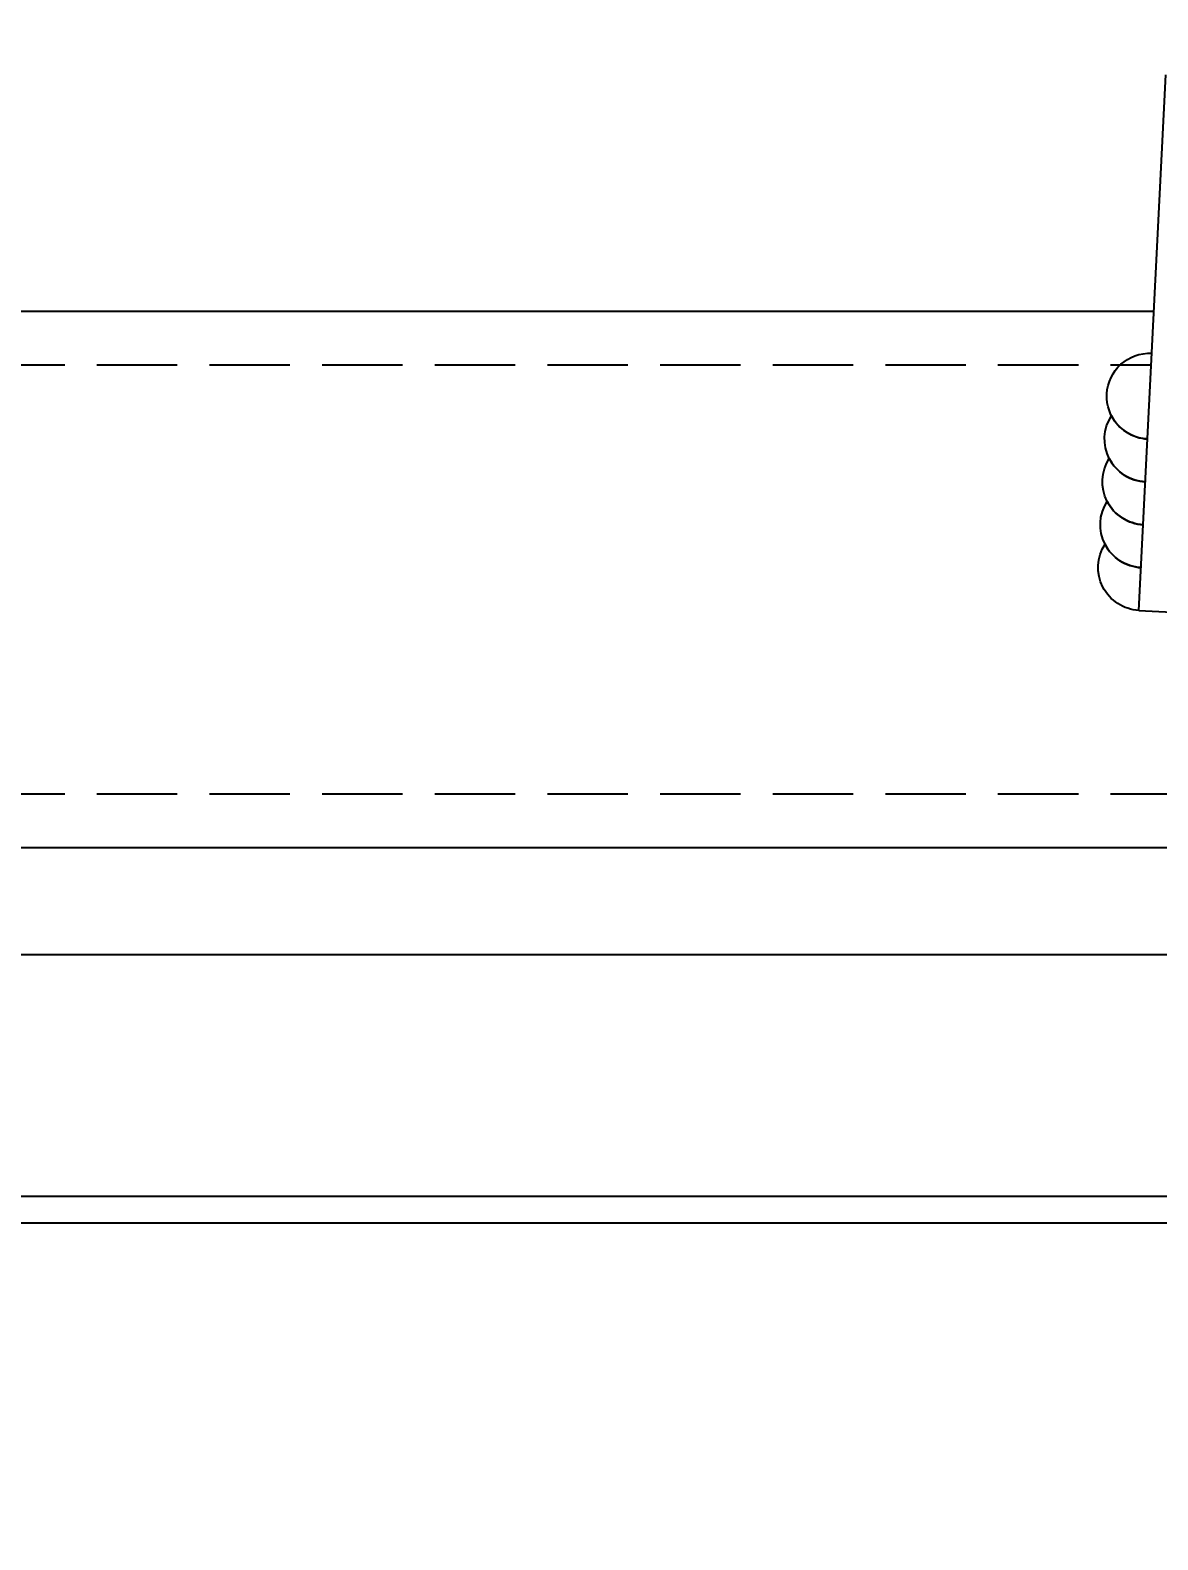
# Model space of a CAD drawing. Extents: x 220580 to 2027826, y -309201 to 71987.
# Drawn here: x 374388.4 to 374493.5, y -162608.9 to -162468.1 of the extents above; entities that cross this region are included whole.
import ezdxf

# ---------------------------------------------------------------- set-up
doc = ezdxf.new("R2010")
doc.units = 0
doc.linetypes.add('ZN-DASH', pattern=[0.35, 0.25, -0.1])
for name, color, linetype in [('!ZN3-铝板幕墙-3', 3, 'Continuous'), ('!ZN5-钢材投影-40', 40, 'Continuous'), ('!ZN6-虚线-8', 8, 'ZN-DASH'), ('DIM', 173, 'Continuous'), ('焊缝', 8, 'Continuous')]:
    doc.layers.add(name, color=color, linetype=linetype)
doc.styles.add('DHTEXT-1', font='ROMANS.shx', dxfattribs={"width": 0.7, "bigfont": 'CHINESE.shx'})
doc.dimstyles.new('ZN200', dxfattribs={"dimscale": 200, "dimtxt": 2.5, "dimasz": 1.5, "dimexe": 1, "dimexo": 2, "dimgap": 0.9, "dimtad": 1, "dimdec": 0, "dimdsep": 46, "dimtxsty": 'DHTEXT-1', "dimblk": 'ARCHTICK', "dimcen": 2.5, "dimclrd": 173, "dimclre": 173, "dimclrt": 7, "dimazin": 2, "dimtfac": 1, "dimtdec": 0, "dimtix": 1, "dimtmove": 2, "dimatfit": 3, "dimfxl": 0, "dimtolj": 1, "dimtzin": 0, "dimarcsym": 0})

# ---------------------------------------------------------------- blocks, each defined once
blk = doc.blocks.new('_ArchTick')
at = {"color": 0, "linetype": 'ByBlock', "const_width": 0.4}
blk.add_lwpolyline([(-0.5, -0.5), (0.5, 0.5)], dxfattribs=at)
blk = doc.blocks.new('*D846')
at = {"layer": 'Defpoints', "color": 0, "ltscale": 2, "transparency": 16777216}
for p in [(374411.4, -161479.35), (376072.88, -161479.35), (374258.84, -162579.35)]:
    blk.add_point(p, dxfattribs=at)
at = {"layer": 'DIM', "color": 173, "linetype": 'ByBlock', "lineweight": -2, "ltscale": 2, "transparency": 16777216}
for p, q in [((376072.88, -161479.35), (376072.88, -161179.35)), ((374811.4, -161479.35), (376272.88, -161479.35)), ((376072.88, -162579.35), (376072.88, -161479.35)), ((374658.84, -162579.35), (376272.88, -162579.35)), ((376072.88, -162579.35), (376072.88, -162879.35))]:
    blk.add_line(p, q, dxfattribs=at)
at = {"layer": 'DIM', "color": 173, "lineweight": -2, "ltscale": 2, "transparency": 16777216, "xscale": 300, "yscale": 300, "zscale": 300}
for p, rotation in [((376072.88, -161479.35), 270), ((376072.88, -162579.35), 90)]:
    blk.add_blockref('_ArchTick', p, dxfattribs=dict(at, rotation=rotation))
at = {"layer": 'DIM', "color": 7, "ltscale": 2, "transparency": 16777216, "insert": (375642.88, -162029.35), "char_height": 500, "attachment_point": 5, "rotation": 90, "style": 'DHTEXT-1'}
blk.add_mtext('\\A1;1100', dxfattribs=at)
blk = doc.blocks.new('*D847')
at = {"layer": 'Defpoints', "color": 0, "ltscale": 2, "transparency": 16777216}
for p in [(374258.84, -162579.35), (376072.88, -162579.35), (374563.96, -165279.35)]:
    blk.add_point(p, dxfattribs=at)
at = {"layer": 'DIM', "color": 173, "linetype": 'ByBlock', "lineweight": -2, "ltscale": 2, "transparency": 16777216}
for p, q in [((374658.84, -162579.35), (376272.88, -162579.35)), ((376072.88, -165279.35), (376072.88, -162579.35)), ((374963.96, -165279.35), (376272.88, -165279.35))]:
    blk.add_line(p, q, dxfattribs=at)
at = {"layer": 'DIM', "color": 173, "lineweight": -2, "ltscale": 2, "transparency": 16777216, "xscale": 300, "yscale": 300, "zscale": 300}
for p, rotation in [((376072.88, -162579.35), 90), ((376072.88, -165279.35), 270)]:
    blk.add_blockref('_ArchTick', p, dxfattribs=dict(at, rotation=rotation))
at = {"layer": 'DIM', "color": 7, "ltscale": 2, "transparency": 16777216, "insert": (375642.88, -163929.35), "char_height": 500, "attachment_point": 5, "rotation": 90, "style": 'DHTEXT-1'}
blk.add_mtext('\\A1;2700', dxfattribs=at)
blk = doc.blocks.new('ewr234')
at = {"layer": '!ZN3-铝板幕墙-3', "ltscale": 40}
for points in [[(-108, -95), (-588.4, -95)], [(-585.9, -117.5), (-110.5, -117.5)], [(-588.4, -120), (-108, -120)]]:
    blk.add_lwpolyline(points, dxfattribs=at)
at = {"layer": '!ZN5-钢材投影-40'}
for p, q in [((-444.26, -62.89), (-441.76, -12.96)), ((-604.4, -35), (-442.87, -35)), ((-444.26, -62.89), (-274.34, -71.39)), ((-604.4, -85), (-35, -85))]:
    blk.add_line(p, q, dxfattribs=at)
at = {"layer": '!ZN6-虚线-8', "ltscale": 30}
for p, q in [((-604.4, -40), (-443.12, -40)), ((-604.4, -80), (-35, -80))]:
    blk.add_line(p, q, dxfattribs=at)
at = {"layer": '焊缝', "ltscale": 60}
blk.add_lwpolyline([(-444.26, -62.89, -0.57735), (-447.42, -56.73, 0.267949), (-444.06, -58.9, -0.57735), (-447.22, -52.73, 0.267949), (-443.86, -54.9, -0.57735), (-447.02, -48.74, 0.267949), (-443.66, -50.91, -0.57735), (-446.82, -44.74, 0.267949), (-443.46, -46.91, -1), (-443.06, -38.92, -1)], format="xyb", dxfattribs=at)

msp = doc.modelspace()

# ---------------------------------------------------------------- dimensions: what is measured, and where the dimension line sits
at = {"layer": 'DIM', "ltscale": 2}
for base, p1, p2, picture, middle in [((376072.88, -161479.35), (374258.84, -162579.35), (374411.4, -161479.35), '*D846', (375642.88, -162029.35)), ((376072.88, -162579.35), (374563.96, -165279.35), (374258.84, -162579.35), '*D847', (375642.88, -163929.35))]:
    dim = msp.add_linear_dim(base=base, p1=p1, p2=p2, angle=90, dimstyle='ZN200', dxfattribs=at)
    dim.commit()
    dim.dimension.update_dxf_attribs({"geometry": picture, "text_midpoint": middle})

# ---------------------------------------------------------------- next in the draw order: block references
at = {"layer": '!ZN6-虚线-8'}
msp.add_blockref('ewr234', (374936.04, -162459.35), dxfattribs=at)

doc.saveas('drawing.dxf')
